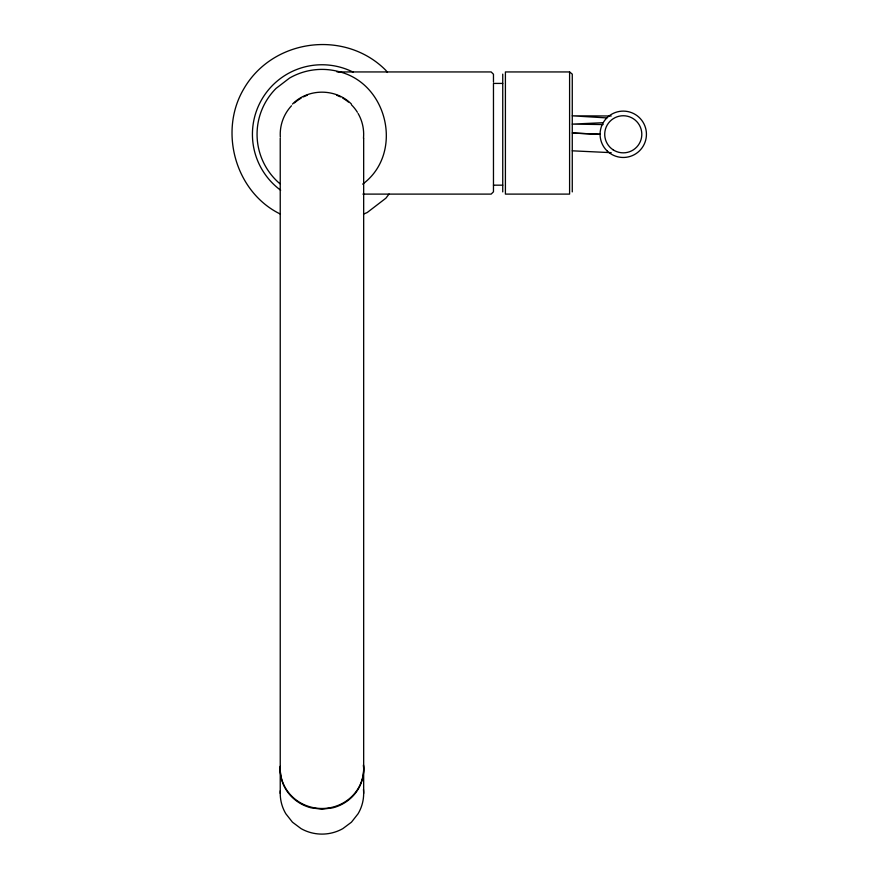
<?xml version="1.0" encoding="UTF-8"?>
<svg xmlns="http://www.w3.org/2000/svg" width="878" height="878" viewBox="0 0 878 878"><rect width="100%" height="100%" fill="white"/><g stroke="black" fill="none" stroke-linecap="round" stroke-linejoin="round"><path stroke-width="1.32" d="M606.874 117.915L572.269 115.83L611.187 115.995M389.064 194.049L385.87 198.208L367.147 212.575L363.514 214.078M292.451 104.098C308.134 88.195 335.769 88.195 351.452 104.098M362.669 184.15C403.924 153.694 388.208 83.443 338.754 71.612M603.186 122.7L572.269 124.116L603.131 124.566M337.009 71.941L491.153 71.941L493.469 74.235L493.469 82.104M569.592 71.941L505.41 71.941L505.41 194.104L569.592 194.104L569.592 71.941L572.269 74.136L572.269 191.898M502.743 83.421L493.469 83.421L493.469 191.81L491.153 194.104L362.932 194.104M493.469 185.17L502.743 185.17M572.269 150.818L611.187 152.662M280.389 214.078C235.589 192.392 218.523 131.744 243.667 89.095C272.476 38.676 344.999 29.128 385.87 70.372L387.461 72.457M502.743 74.136L502.743 191.898M363.668 138.131L363.668 768.722M363.668 769.413L363.668 793.416M280.236 138.131L280.236 768.722M280.236 769.413L280.236 793.416M280.323 137.012A41.716 41.716 0 0 1 291.507 105.766M294.437 102.935A41.716 41.716 0 0 1 301.088 98.16M303.492 96.876A41.716 41.716 0 0 1 307.267 95.241M336.647 95.241A41.716 41.716 0 0 1 340.412 96.876M342.815 98.16A41.716 41.716 0 0 1 348.423 102.046M351.452 104.789A41.716 41.716 0 0 1 357.39 112.274M358.081 113.438A41.716 41.716 0 0 1 363.47 138.373M363.47 764.826A41.716 39.773 0 0 1 322.643 808.495A41.716 39.773 0 0 1 280.323 766.132M363.47 765.528A41.716 39.773 0 0 1 332.751 807.837L321.952 809.231L311.152 807.837A41.716 39.773 0 0 1 280.323 766.823M280.323 790.76A40.344 40.07 0 0 0 285.822 813.752L292.451 822.181L301.088 828.645A42.364 42.089 0 0 0 342.815 828.645L351.452 822.181L358.081 813.752A40.344 40.07 0 0 0 363.47 789.432M279.895 183.711A64.895 64.895 0 0 1 276.065 88.404L289.51 78.087A64.895 64.895 0 0 1 341.246 72.325M280.664 190.241A69.538 69.538 0 0 1 262.741 97.842A69.538 69.538 0 0 1 353.307 72.226M600.08 134.323L572.269 133.017L600.08 134.29M606.874 150.687A23.179 23.179 0 0 0 645.648 140.293A23.179 23.179 0 0 0 617.267 111.901A23.179 23.179 0 0 0 606.874 150.687M613.042 149.765A18.537 18.537 0 0 0 641.774 135.41A18.537 18.537 0 0 0 614.973 117.707A18.537 18.537 0 0 0 613.042 149.765"/></g></svg>
